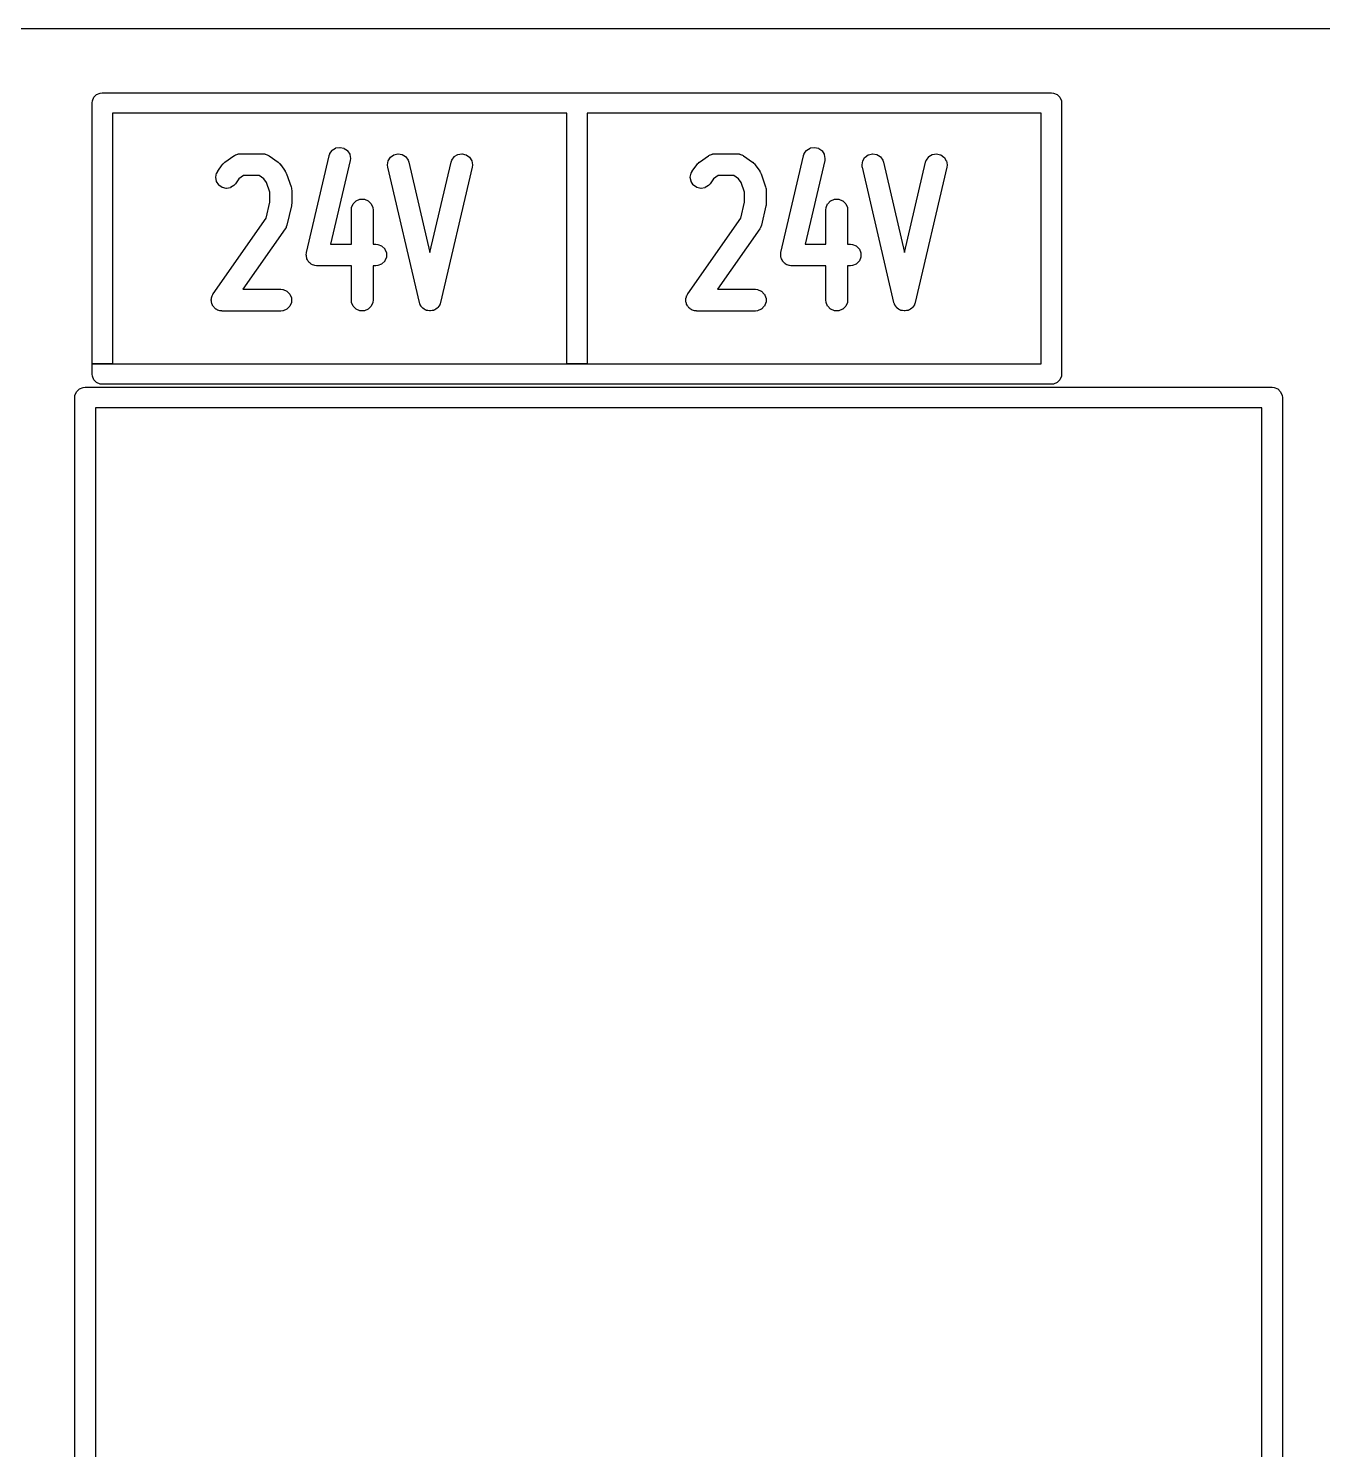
# Model space of a CAD drawing. Header units: millimetres. Extents: x 0 to 98, y 0 to 67.8.
# Drawn here: x 70.96 to 80.5, y 57.32 to 67.8 of the extents above; entities that cross this region are included whole.
import ezdxf

# ---------------------------------------------------------------- set-up
doc = ezdxf.new("R2010")
doc.units = ezdxf.units.MM
doc.layers.add('Edge.Cuts', color=254, linetype='CONTINUOUS', true_color=0xd0d2cd)

msp = doc.modelspace()

# ---------------------------------------------------------------- linework, layer by layer
at = {"layer": 'Edge.Cuts', "linetype": 'CONTINUOUS'}
for p, q in [((0, 67.8), (98, 67.8)), ((71.458332, 67.31236), (71.485368, 67.323559)), ((71.485368, 67.323559), (71.5, 67.325)), ((71.5, 67.325), (78.5, 67.325)), ((78.5, 67.325), (78.514632, 67.323559)), ((78.514632, 67.323559), (78.541668, 67.31236)), ((71.425, 67.25), (71.426441, 67.264632)), ((71.425, 65.325), (71.425, 67.25)), ((71.426441, 67.264632), (71.43764, 67.291668)), ((71.43764, 67.291668), (71.458332, 67.31236)), ((78.541668, 67.31236), (78.56236, 67.291668)), ((78.56236, 67.291668), (78.573559, 67.264632)), ((78.573559, 67.264632), (78.575, 67.25)), ((78.575, 67.25), (78.575, 65.25)), ((74.925, 67.175), (71.575, 67.175)), ((71.575, 67.175), (71.575, 65.325)), ((74.925, 65.325), (74.925, 67.175)), ((78.425, 67.175), (75.075, 67.175)), ((75.075, 67.175), (75.075, 65.325)), ((78.425, 65.325), (78.425, 67.175)), ((73.177626, 66.876677), (73.194676, 66.900461)), ((73.194676, 66.900461), (73.1961, 66.901794)), ((73.1961, 66.901794), (73.220952, 66.917243)), ((73.220952, 66.917243), (73.222778, 66.91793)), ((73.222778, 66.91793), (73.251652, 66.922693)), ((73.251652, 66.922693), (73.253602, 66.922629)), ((73.253602, 66.922629), (73.2821, 66.915979)), ((73.2821, 66.915979), (73.283877, 66.915174)), ((73.283877, 66.915174), (73.307661, 66.898125)), ((73.307661, 66.898125), (73.308994, 66.896701)), ((73.308994, 66.896701), (73.324443, 66.871848)), ((76.677626, 66.876677), (76.694676, 66.900461)), ((76.694676, 66.900461), (76.6961, 66.901794)), ((76.6961, 66.901794), (76.720952, 66.917243)), ((76.720952, 66.917243), (76.722778, 66.91793)), ((76.722778, 66.91793), (76.751652, 66.922693)), ((76.751652, 66.922693), (76.753602, 66.922629)), ((76.753602, 66.922629), (76.7821, 66.915979)), ((76.7821, 66.915979), (76.783877, 66.915174)), ((76.783877, 66.915174), (76.807661, 66.898125)), ((76.807661, 66.898125), (76.808994, 66.896701)), ((76.808994, 66.896701), (76.824443, 66.871848)), ((72.351127, 66.745819), (72.38446, 66.793438)), ((72.38446, 66.793438), (72.38476, 66.793826)), ((72.38476, 66.793826), (72.390296, 66.800282)), ((72.390296, 66.800282), (72.391096, 66.801563)), ((72.391096, 66.801563), (72.392044, 66.802678)), ((72.392044, 66.802678), (72.393274, 66.803755)), ((72.393274, 66.803755), (72.394334, 66.804989)), ((72.394334, 66.804989), (72.39544, 66.805948)), ((72.39544, 66.805948), (72.396708, 66.806757)), ((72.396708, 66.806757), (72.403115, 66.812357)), ((72.403115, 66.812357), (72.4035, 66.812661)), ((72.4035, 66.812661), (72.470167, 66.86028)), ((72.470167, 66.86028), (72.470577, 66.860544)), ((72.470577, 66.860544), (72.471409, 66.861024)), ((72.471409, 66.861024), (72.471466, 66.86108)), ((72.471466, 66.86108), (72.473082, 66.862159)), ((72.473082, 66.862159), (72.474164, 66.862609)), ((72.474164, 66.862609), (72.483324, 66.867877)), ((72.483324, 66.867877), (72.484689, 66.868414)), ((72.484689, 66.868414), (72.49261, 66.870249)), ((72.49261, 66.870249), (72.500121, 66.873359)), ((72.500121, 66.873359), (72.501544, 66.873716)), ((72.501544, 66.873716), (72.512058, 66.874753)), ((72.512058, 66.874753), (72.513201, 66.875016)), ((72.513201, 66.875016), (72.515146, 66.875077)), ((72.515146, 66.875077), (72.515226, 66.875064)), ((72.515226, 66.875064), (72.516178, 66.875157)), ((72.516178, 66.875157), (72.516666, 66.875181)), ((72.516666, 66.875181), (72.683333, 66.875181)), ((72.683333, 66.875181), (72.683821, 66.875157)), ((72.683821, 66.875157), (72.684773, 66.875064)), ((72.684773, 66.875064), (72.684855, 66.875077)), ((72.684855, 66.875077), (72.6868, 66.875015)), ((72.6868, 66.875015), (72.687934, 66.874753)), ((72.687934, 66.874753), (72.698455, 66.873716)), ((72.698455, 66.873716), (72.699878, 66.873359)), ((72.699878, 66.873359), (72.707386, 66.87025)), ((72.707386, 66.87025), (72.71531, 66.868414)), ((72.71531, 66.868414), (72.716675, 66.867877)), ((72.716675, 66.867877), (72.725829, 66.862611)), ((72.725829, 66.862611), (72.726916, 66.86216)), ((72.726916, 66.86216), (72.728537, 66.861077)), ((72.728537, 66.861077), (72.728595, 66.861019)), ((72.728595, 66.861019), (72.72942, 66.860544)), ((72.72942, 66.860544), (72.729832, 66.86028)), ((72.729832, 66.86028), (72.796498, 66.812661)), ((72.796498, 66.812661), (72.796883, 66.812356)), ((72.796883, 66.812356), (72.803282, 66.806762)), ((72.803282, 66.806762), (72.804557, 66.805949)), ((72.804557, 66.805949), (72.805665, 66.804987)), ((72.805665, 66.804987), (72.806721, 66.803755)), ((72.806721, 66.803755), (72.807951, 66.80268)), ((72.807951, 66.80268), (72.808904, 66.801561)), ((72.808904, 66.801561), (72.809706, 66.800274)), ((72.809706, 66.800274), (72.815236, 66.793827)), ((72.815236, 66.793827), (72.815537, 66.793439)), ((72.815537, 66.793439), (72.848871, 66.74582)), ((73.005426, 66.146693), (73.172093, 66.860978)), ((73.172093, 66.860978), (73.172228, 66.86145)), ((73.172228, 66.86145), (73.176956, 66.875372)), ((73.176956, 66.875372), (73.177626, 66.876677)), ((73.327907, 66.824622), (73.184149, 66.208515)), ((73.324443, 66.871848), (73.32513, 66.870022)), ((73.32513, 66.870022), (73.329893, 66.841149)), ((73.327995, 66.825104), (73.327907, 66.824622)), ((73.329917, 66.839681), (73.327995, 66.825104)), ((73.329893, 66.841149), (73.329917, 66.839681)), ((73.603416, 66.792061), (73.60344, 66.793529)), ((73.605338, 66.777485), (73.603416, 66.792061)), ((73.60344, 66.793529), (73.608203, 66.822403)), ((73.608203, 66.822403), (73.60889, 66.824229)), ((73.60889, 66.824229), (73.624339, 66.849081)), ((73.624339, 66.849081), (73.625672, 66.850505)), ((73.625672, 66.850505), (73.649456, 66.867555)), ((73.649456, 66.867555), (73.651233, 66.86836)), ((73.651233, 66.86836), (73.679731, 66.87501)), ((73.679731, 66.87501), (73.681681, 66.875074)), ((73.681681, 66.875074), (73.710555, 66.870311)), ((73.710555, 66.870311), (73.712381, 66.869624)), ((73.712381, 66.869624), (73.737233, 66.854175)), ((73.737233, 66.854175), (73.738657, 66.852842)), ((73.738657, 66.852842), (73.755707, 66.829058)), ((73.755707, 66.829058), (73.756377, 66.827753)), ((73.756377, 66.827753), (73.761105, 66.813831)), ((73.761105, 66.813831), (73.76124, 66.813359)), ((73.76124, 66.813359), (73.916666, 66.147247)), ((73.916666, 66.147247), (74.072093, 66.813359)), ((74.072093, 66.813359), (74.072228, 66.813831)), ((74.072228, 66.813831), (74.076956, 66.827753)), ((74.076956, 66.827753), (74.077626, 66.829058)), ((74.077626, 66.829058), (74.094675, 66.852842)), ((74.094675, 66.852842), (74.096099, 66.854175)), ((74.096099, 66.854175), (74.120952, 66.869624)), ((74.120952, 66.869624), (74.122778, 66.870311)), ((74.122778, 66.870311), (74.151651, 66.875073)), ((74.151651, 66.875073), (74.153601, 66.875009)), ((74.153601, 66.875009), (74.1821, 66.86836)), ((74.1821, 66.86836), (74.183877, 66.867555)), ((74.183877, 66.867555), (74.207661, 66.850505)), ((74.207661, 66.850505), (74.208994, 66.849081)), ((74.208994, 66.849081), (74.224443, 66.824229)), ((74.224443, 66.824229), (74.22513, 66.822403)), ((74.22513, 66.822403), (74.229893, 66.793529)), ((74.229917, 66.792061), (74.227995, 66.777484)), ((74.229893, 66.793529), (74.229917, 66.792061)), ((75.851127, 66.745819), (75.88446, 66.793438)), ((75.88446, 66.793438), (75.88476, 66.793826)), ((75.88476, 66.793826), (75.890296, 66.800282)), ((75.890296, 66.800282), (75.891096, 66.801563)), ((75.891096, 66.801563), (75.892044, 66.802678)), ((75.892044, 66.802678), (75.893274, 66.803755)), ((75.893274, 66.803755), (75.894334, 66.804989)), ((75.894334, 66.804989), (75.89544, 66.805948)), ((75.89544, 66.805948), (75.896708, 66.806757)), ((75.896708, 66.806757), (75.903115, 66.812357)), ((75.903115, 66.812357), (75.9035, 66.812661)), ((75.9035, 66.812661), (75.970167, 66.86028)), ((75.970167, 66.86028), (75.970577, 66.860544)), ((75.970577, 66.860544), (75.971409, 66.861024)), ((75.971409, 66.861024), (75.971466, 66.86108)), ((75.971466, 66.86108), (75.973082, 66.862159)), ((75.973082, 66.862159), (75.974164, 66.862609)), ((75.974164, 66.862609), (75.983324, 66.867877)), ((75.983324, 66.867877), (75.984689, 66.868414)), ((75.984689, 66.868414), (75.99261, 66.870249)), ((75.99261, 66.870249), (76.000121, 66.873359)), ((76.000121, 66.873359), (76.001544, 66.873716)), ((76.001544, 66.873716), (76.012058, 66.874753)), ((76.012058, 66.874753), (76.013201, 66.875016)), ((76.013201, 66.875016), (76.015146, 66.875077)), ((76.015146, 66.875077), (76.015226, 66.875064)), ((76.015226, 66.875064), (76.016178, 66.875157)), ((76.016178, 66.875157), (76.016666, 66.875181)), ((76.016666, 66.875181), (76.183333, 66.875181)), ((76.183333, 66.875181), (76.183821, 66.875157)), ((76.183821, 66.875157), (76.184773, 66.875064)), ((76.184773, 66.875064), (76.184855, 66.875077)), ((76.184855, 66.875077), (76.1868, 66.875015)), ((76.1868, 66.875015), (76.187934, 66.874753)), ((76.187934, 66.874753), (76.198455, 66.873716)), ((76.198455, 66.873716), (76.199878, 66.873359)), ((76.199878, 66.873359), (76.207386, 66.87025)), ((76.207386, 66.87025), (76.21531, 66.868414)), ((76.21531, 66.868414), (76.216675, 66.867877)), ((76.216675, 66.867877), (76.225829, 66.862611)), ((76.225829, 66.862611), (76.226916, 66.86216)), ((76.226916, 66.86216), (76.228537, 66.861077)), ((76.228537, 66.861077), (76.228595, 66.861019)), ((76.228595, 66.861019), (76.22942, 66.860544)), ((76.22942, 66.860544), (76.229832, 66.86028)), ((76.229832, 66.86028), (76.296498, 66.812661)), ((76.296498, 66.812661), (76.296883, 66.812356)), ((76.296883, 66.812356), (76.303282, 66.806762)), ((76.303282, 66.806762), (76.304557, 66.805949)), ((76.304557, 66.805949), (76.305665, 66.804987)), ((76.305665, 66.804987), (76.306721, 66.803755)), ((76.306721, 66.803755), (76.307951, 66.80268)), ((76.307951, 66.80268), (76.308904, 66.801561)), ((76.308904, 66.801561), (76.309706, 66.800274)), ((76.309706, 66.800274), (76.315236, 66.793827)), ((76.315236, 66.793827), (76.315537, 66.793439)), ((76.315537, 66.793439), (76.348871, 66.74582)), ((76.505426, 66.146693), (76.672093, 66.860978)), ((76.672093, 66.860978), (76.672228, 66.86145)), ((76.672228, 66.86145), (76.676956, 66.875372)), ((76.676956, 66.875372), (76.677626, 66.876677)), ((76.827907, 66.824622), (76.684149, 66.208515)), ((76.824443, 66.871848), (76.82513, 66.870022)), ((76.82513, 66.870022), (76.829893, 66.841149)), ((76.827995, 66.825104), (76.827907, 66.824622)), ((76.829917, 66.839681), (76.827995, 66.825104)), ((76.829893, 66.841149), (76.829917, 66.839681)), ((77.103416, 66.792061), (77.10344, 66.793529)), ((77.105338, 66.777485), (77.103416, 66.792061)), ((77.10344, 66.793529), (77.108203, 66.822403)), ((77.108203, 66.822403), (77.10889, 66.824229)), ((77.10889, 66.824229), (77.124339, 66.849081)), ((77.124339, 66.849081), (77.125672, 66.850505)), ((77.125672, 66.850505), (77.149456, 66.867555)), ((77.149456, 66.867555), (77.151233, 66.86836)), ((77.151233, 66.86836), (77.179731, 66.87501)), ((77.179731, 66.87501), (77.181681, 66.875074)), ((77.181681, 66.875074), (77.210555, 66.870311)), ((77.210555, 66.870311), (77.212381, 66.869624)), ((77.212381, 66.869624), (77.237233, 66.854175)), ((77.237233, 66.854175), (77.238657, 66.852842)), ((77.238657, 66.852842), (77.255707, 66.829058)), ((77.255707, 66.829058), (77.256377, 66.827753)), ((77.256377, 66.827753), (77.261105, 66.813831)), ((77.261105, 66.813831), (77.26124, 66.813359)), ((77.26124, 66.813359), (77.416666, 66.147247)), ((77.416666, 66.147247), (77.572093, 66.813359)), ((77.572093, 66.813359), (77.572228, 66.813831)), ((77.572228, 66.813831), (77.576956, 66.827753)), ((77.576956, 66.827753), (77.577626, 66.829058)), ((77.577626, 66.829058), (77.594675, 66.852842)), ((77.594675, 66.852842), (77.596099, 66.854175)), ((77.596099, 66.854175), (77.620952, 66.869624)), ((77.620952, 66.869624), (77.622778, 66.870311)), ((77.622778, 66.870311), (77.651651, 66.875073)), ((77.651651, 66.875073), (77.653601, 66.875009)), ((77.653601, 66.875009), (77.6821, 66.86836)), ((77.6821, 66.86836), (77.683877, 66.867555)), ((77.683877, 66.867555), (77.707661, 66.850505)), ((77.707661, 66.850505), (77.708994, 66.849081)), ((77.708994, 66.849081), (77.724443, 66.824229)), ((77.724443, 66.824229), (77.72513, 66.822403)), ((77.72513, 66.822403), (77.729893, 66.793529)), ((77.729917, 66.792061), (77.727995, 66.777484)), ((77.729893, 66.793529), (77.729917, 66.792061)), ((72.33676, 66.700699), (72.336802, 66.702649)), ((72.341845, 66.671881), (72.33676, 66.700699)), ((72.336802, 66.702649), (72.343131, 66.73122)), ((72.343131, 66.73122), (72.343656, 66.732591)), ((72.343656, 66.732591), (72.350866, 66.745404)), ((72.350866, 66.745404), (72.351127, 66.745819)), ((72.507665, 66.69044), (72.482205, 66.654067)), ((72.542304, 66.715181), (72.507665, 66.69044)), ((72.657695, 66.715181), (72.542304, 66.715181)), ((72.692332, 66.690441), (72.657695, 66.715181)), ((72.711468, 66.663103), (72.692332, 66.690441)), ((72.848871, 66.74582), (72.849133, 66.745405)), ((72.849133, 66.745405), (72.850948, 66.742178)), ((72.850948, 66.742178), (72.851656, 66.741387)), ((72.851656, 66.741387), (72.852464, 66.74016)), ((72.852464, 66.74016), (72.854255, 66.736302)), ((72.854255, 66.736302), (72.856343, 66.732593)), ((72.856343, 66.732593), (72.856868, 66.731221)), ((72.856868, 66.731221), (72.857098, 66.730182)), ((72.857098, 66.730182), (72.858657, 66.726825)), ((72.858657, 66.726825), (72.858841, 66.726371)), ((72.858841, 66.726371), (72.892175, 66.631133)), ((73.605426, 66.777003), (73.605338, 66.777485)), ((73.83876, 65.777002), (73.605426, 66.777003)), ((74.227907, 66.777002), (73.994574, 65.777003)), ((74.227995, 66.777484), (74.227907, 66.777002)), ((75.83676, 66.700699), (75.836802, 66.702649)), ((75.841845, 66.671881), (75.83676, 66.700699)), ((75.836802, 66.702649), (75.843131, 66.73122)), ((75.843131, 66.73122), (75.843656, 66.732591)), ((75.843656, 66.732591), (75.850866, 66.745404)), ((75.850866, 66.745404), (75.851127, 66.745819)), ((76.007665, 66.69044), (75.982205, 66.654067)), ((76.042304, 66.715181), (76.007665, 66.69044)), ((76.157695, 66.715181), (76.042304, 66.715181)), ((76.192332, 66.690441), (76.157695, 66.715181)), ((76.211468, 66.663103), (76.192332, 66.690441)), ((76.348871, 66.74582), (76.349133, 66.745405)), ((76.349133, 66.745405), (76.350948, 66.742178)), ((76.350948, 66.742178), (76.351656, 66.741387)), ((76.351656, 66.741387), (76.352464, 66.74016)), ((76.352464, 66.74016), (76.354255, 66.736302)), ((76.354255, 66.736302), (76.356343, 66.732593)), ((76.356343, 66.732593), (76.356868, 66.731221)), ((76.356868, 66.731221), (76.357098, 66.730182)), ((76.357098, 66.730182), (76.358657, 66.726825)), ((76.358657, 66.726825), (76.358841, 66.726371)), ((76.358841, 66.726371), (76.392175, 66.631133)), ((77.105426, 66.777003), (77.105338, 66.777485)), ((77.33876, 65.777002), (77.105426, 66.777003)), ((77.727907, 66.777002), (77.494574, 65.777003)), ((77.727995, 66.777484), (77.727907, 66.777002)), ((72.342552, 66.670063), (72.341845, 66.671881)), ((72.358279, 66.645385), (72.342552, 66.670063)), ((72.359629, 66.643976), (72.358279, 66.645385)), ((72.383603, 66.627194), (72.359629, 66.643976)), ((72.385389, 66.626408), (72.383603, 66.627194)), ((72.41396, 66.620079), (72.385389, 66.626408)), ((72.41591, 66.620037), (72.41396, 66.620079)), ((72.444728, 66.625122), (72.41591, 66.620037)), ((72.446546, 66.625829), (72.444728, 66.625122)), ((72.471224, 66.641556), (72.446546, 66.625829)), ((72.472332, 66.642518), (72.471224, 66.641556)), ((72.481904, 66.653679), (72.472332, 66.642518)), ((72.482205, 66.654067), (72.481904, 66.653679)), ((72.736666, 66.591112), (72.711468, 66.663103)), ((72.736666, 66.518676), (72.736666, 66.591112)), ((72.892175, 66.631133), (72.892315, 66.630662)), ((72.892315, 66.630662), (72.89426, 66.62266)), ((72.89426, 66.62266), (72.894844, 66.62125)), ((72.894844, 66.62125), (72.895201, 66.619826)), ((72.895201, 66.619826), (72.895372, 66.618079)), ((72.895372, 66.618079), (72.895787, 66.616376)), ((72.895787, 66.616376), (72.895921, 66.614912)), ((72.895921, 66.614912), (72.895834, 66.613386)), ((72.895834, 66.613386), (72.896642, 66.605195)), ((72.896642, 66.605195), (72.896666, 66.604705)), ((72.896666, 66.604705), (72.896666, 66.509467)), ((75.842552, 66.670063), (75.841845, 66.671881)), ((75.858279, 66.645385), (75.842552, 66.670063)), ((75.859629, 66.643976), (75.858279, 66.645385)), ((75.883603, 66.627194), (75.859629, 66.643976)), ((75.885389, 66.626408), (75.883603, 66.627194)), ((75.91396, 66.620079), (75.885389, 66.626408)), ((75.91591, 66.620037), (75.91396, 66.620079)), ((75.944728, 66.625122), (75.91591, 66.620037)), ((75.946546, 66.625829), (75.944728, 66.625122)), ((75.971224, 66.641556), (75.946546, 66.625829)), ((75.972332, 66.642518), (75.971224, 66.641556)), ((75.981904, 66.653679), (75.972332, 66.642518)), ((75.982205, 66.654067), (75.981904, 66.653679)), ((76.236666, 66.591112), (76.211468, 66.663103)), ((76.236666, 66.518676), (76.236666, 66.591112)), ((76.392175, 66.631133), (76.392315, 66.630662)), ((76.392315, 66.630662), (76.39426, 66.62266)), ((76.39426, 66.62266), (76.394844, 66.62125)), ((76.394844, 66.62125), (76.395201, 66.619826)), ((76.395201, 66.619826), (76.395372, 66.618079)), ((76.395372, 66.618079), (76.395787, 66.616376)), ((76.395787, 66.616376), (76.395921, 66.614912)), ((76.395921, 66.614912), (76.395834, 66.613386)), ((76.395834, 66.613386), (76.396642, 66.605195)), ((76.396642, 66.605195), (76.396666, 66.604705)), ((76.396666, 66.604705), (76.396666, 66.509467)), ((72.708935, 66.399833), (72.736666, 66.518676)), ((72.894573, 66.491289), (72.86124, 66.348432)), ((72.894661, 66.491774), (72.894573, 66.491289)), ((72.894796, 66.492806), (72.894661, 66.491774)), ((72.894842, 66.492915), (72.894796, 66.492806)), ((72.895201, 66.494345), (72.894842, 66.492915)), ((72.895792, 66.500356), (72.895201, 66.494345)), ((72.896583, 66.506347), (72.895792, 66.500356)), ((72.896642, 66.508974), (72.896538, 66.507935)), ((72.896538, 66.507935), (72.896558, 66.50782)), ((72.896558, 66.50782), (72.896583, 66.506347)), ((72.896666, 66.509467), (72.896642, 66.508974)), ((73.33669, 66.462338), (73.338131, 66.47697)), ((73.338131, 66.47697), (73.338488, 66.478393)), ((73.338488, 66.478393), (73.349687, 66.505429)), ((73.349687, 66.505429), (73.35077, 66.507052)), ((73.35077, 66.507052), (73.371462, 66.527744)), ((73.371462, 66.527744), (73.373085, 66.528827)), ((73.373085, 66.528827), (73.400121, 66.540026)), ((73.400121, 66.540026), (73.402034, 66.540407)), ((73.402034, 66.540407), (73.431298, 66.540407)), ((73.431298, 66.540407), (73.433211, 66.540026)), ((73.433211, 66.540026), (73.460247, 66.528827)), ((73.460247, 66.528827), (73.46187, 66.527744)), ((73.46187, 66.527744), (73.482562, 66.507052)), ((73.482562, 66.507052), (73.483645, 66.505429)), ((73.483645, 66.505429), (73.494844, 66.478393)), ((73.494844, 66.478393), (73.495201, 66.47697)), ((73.495201, 66.47697), (73.496642, 66.462338)), ((76.208935, 66.399833), (76.236666, 66.518676)), ((76.394573, 66.491289), (76.36124, 66.348432)), ((76.394661, 66.491774), (76.394573, 66.491289)), ((76.394796, 66.492806), (76.394661, 66.491774)), ((76.394842, 66.492915), (76.394796, 66.492806)), ((76.395201, 66.494345), (76.394842, 66.492915)), ((76.395792, 66.500356), (76.395201, 66.494345)), ((76.396583, 66.506347), (76.395792, 66.500356)), ((76.396642, 66.508974), (76.396538, 66.507935)), ((76.396538, 66.507935), (76.396558, 66.50782)), ((76.396558, 66.50782), (76.396583, 66.506347)), ((76.396666, 66.509467), (76.396642, 66.508974)), ((76.83669, 66.462338), (76.838131, 66.47697)), ((76.838131, 66.47697), (76.838488, 66.478393)), ((76.838488, 66.478393), (76.849687, 66.505429)), ((76.849687, 66.505429), (76.85077, 66.507052)), ((76.85077, 66.507052), (76.871462, 66.527744)), ((76.871462, 66.527744), (76.873085, 66.528827)), ((76.873085, 66.528827), (76.900121, 66.540026)), ((76.900121, 66.540026), (76.902034, 66.540407)), ((76.902034, 66.540407), (76.931298, 66.540407)), ((76.931298, 66.540407), (76.933211, 66.540026)), ((76.933211, 66.540026), (76.960247, 66.528827)), ((76.960247, 66.528827), (76.96187, 66.527744)), ((76.96187, 66.527744), (76.982562, 66.507052)), ((76.982562, 66.507052), (76.983645, 66.505429)), ((76.983645, 66.505429), (76.994844, 66.478393)), ((76.994844, 66.478393), (76.995201, 66.47697)), ((76.995201, 66.47697), (76.996642, 66.462338)), ((72.317795, 65.841058), (72.708935, 66.399833)), ((73.336666, 66.461848), (73.33669, 66.462338)), ((73.336666, 66.208515), (73.336666, 66.461848)), ((73.496642, 66.462338), (73.496666, 66.461848)), ((73.496666, 66.461848), (73.496666, 66.208515)), ((75.817795, 65.841058), (76.208935, 66.399833)), ((76.836666, 66.461848), (76.83669, 66.462338)), ((76.836666, 66.208515), (76.836666, 66.461848)), ((76.996642, 66.462338), (76.996666, 66.461848)), ((76.996666, 66.461848), (76.996666, 66.208515)), ((72.848872, 66.320733), (72.536985, 65.875181)), ((72.849134, 66.321148), (72.848872, 66.320733)), ((72.855451, 66.332377), (72.849134, 66.321148)), ((72.855705, 66.33273), (72.855451, 66.332377)), ((72.856267, 66.333828), (72.855705, 66.33273)), ((72.856339, 66.333954), (72.856267, 66.333828)), ((72.856358, 66.334006), (72.856339, 66.333954)), ((72.85638, 66.334047), (72.856358, 66.334006)), ((72.856419, 66.334164), (72.85638, 66.334047)), ((72.856868, 66.335334), (72.856419, 66.334164)), ((72.856963, 66.335766), (72.856868, 66.335334)), ((72.861105, 66.34796), (72.856963, 66.335766)), ((72.86124, 66.348432), (72.861105, 66.34796)), ((76.348872, 66.320733), (76.036985, 65.875181)), ((76.349134, 66.321148), (76.348872, 66.320733)), ((76.355451, 66.332377), (76.349134, 66.321148)), ((76.355705, 66.33273), (76.355451, 66.332377)), ((76.356267, 66.333828), (76.355705, 66.33273)), ((76.356339, 66.333954), (76.356267, 66.333828)), ((76.356358, 66.334006), (76.356339, 66.333954)), ((76.35638, 66.334047), (76.356358, 66.334006)), ((76.356419, 66.334164), (76.35638, 66.334047)), ((76.356868, 66.335334), (76.356419, 66.334164)), ((76.356963, 66.335766), (76.356868, 66.335334)), ((76.361105, 66.34796), (76.356963, 66.335766)), ((76.36124, 66.348432), (76.361105, 66.34796)), ((73.184149, 66.208515), (73.336666, 66.208515)), ((73.496666, 66.208515), (73.516666, 66.208515)), ((73.516666, 66.208515), (73.517156, 66.208491)), ((73.517156, 66.208491), (73.531788, 66.20705)), ((73.531788, 66.20705), (73.533211, 66.206693)), ((73.533211, 66.206693), (73.560247, 66.195494)), ((73.560247, 66.195494), (73.56187, 66.194411)), ((73.56187, 66.194411), (73.582562, 66.173719)), ((73.582562, 66.173719), (73.583645, 66.172096)), ((73.583645, 66.172096), (73.594844, 66.14506)), ((76.684149, 66.208515), (76.836666, 66.208515)), ((76.996666, 66.208515), (77.016666, 66.208515)), ((77.016666, 66.208515), (77.017156, 66.208491)), ((77.017156, 66.208491), (77.031788, 66.20705)), ((77.031788, 66.20705), (77.033211, 66.206693)), ((77.033211, 66.206693), (77.060247, 66.195494)), ((77.060247, 66.195494), (77.06187, 66.194411)), ((77.06187, 66.194411), (77.082562, 66.173719)), ((77.082562, 66.173719), (77.083645, 66.172096)), ((77.083645, 66.172096), (77.094844, 66.14506)), ((73.003416, 66.131635), (73.004774, 66.141934)), ((73.00344, 66.130167), (73.003416, 66.131635)), ((73.004774, 66.122081), (73.00344, 66.130167)), ((73.004774, 66.143147), (73.005154, 66.145059)), ((73.004774, 66.141934), (73.004774, 66.143147)), ((73.004774, 66.113883), (73.004774, 66.122081)), ((73.005154, 66.11197), (73.004774, 66.113883)), ((73.005154, 66.145059), (73.0052, 66.145173)), ((73.007293, 66.106805), (73.005154, 66.11197)), ((73.0052, 66.145173), (73.005338, 66.146211)), ((73.005338, 66.146211), (73.005426, 66.146693)), ((73.008203, 66.101293), (73.007293, 66.106805)), ((73.00889, 66.099467), (73.008203, 66.101293)), ((73.013216, 66.092508), (73.00889, 66.099467)), ((73.016354, 66.084933), (73.013216, 66.092508)), ((73.017437, 66.083311), (73.016354, 66.084933)), ((73.02139, 66.079358), (73.017437, 66.083311)), ((73.024339, 66.074615), (73.02139, 66.079358)), ((73.025672, 66.073191), (73.024339, 66.074615)), ((73.032329, 66.068419), (73.025672, 66.073191)), ((73.038129, 66.062619), (73.032329, 66.068419)), ((73.039752, 66.061535), (73.038129, 66.062619)), ((73.044914, 66.059398), (73.039752, 66.061535)), ((73.049456, 66.056141), (73.044914, 66.059398)), ((73.051233, 66.055336), (73.049456, 66.056141)), ((73.059215, 66.053475), (73.051233, 66.055336)), ((73.560247, 66.061536), (73.533211, 66.050337)), ((73.56187, 66.062619), (73.560247, 66.061536)), ((73.582562, 66.083311), (73.56187, 66.062619)), ((73.583645, 66.084934), (73.582562, 66.083311)), ((73.594844, 66.11197), (73.583645, 66.084934)), ((73.594844, 66.14506), (73.595225, 66.143147)), ((73.595225, 66.113883), (73.594844, 66.11197)), ((73.595225, 66.143147), (73.595225, 66.113883)), ((76.503416, 66.131635), (76.504774, 66.141934)), ((76.50344, 66.130167), (76.503416, 66.131635)), ((76.504774, 66.122081), (76.50344, 66.130167)), ((76.504774, 66.143147), (76.505154, 66.145059)), ((76.504774, 66.141934), (76.504774, 66.143147)), ((76.504774, 66.113883), (76.504774, 66.122081)), ((76.505154, 66.11197), (76.504774, 66.113883)), ((76.505154, 66.145059), (76.5052, 66.145173)), ((76.507293, 66.106805), (76.505154, 66.11197)), ((76.5052, 66.145173), (76.505338, 66.146211)), ((76.505338, 66.146211), (76.505426, 66.146693)), ((76.508203, 66.101293), (76.507293, 66.106805)), ((76.50889, 66.099467), (76.508203, 66.101293)), ((76.513216, 66.092508), (76.50889, 66.099467)), ((76.516354, 66.084933), (76.513216, 66.092508)), ((76.517437, 66.083311), (76.516354, 66.084933)), ((76.52139, 66.079358), (76.517437, 66.083311)), ((76.524339, 66.074615), (76.52139, 66.079358)), ((76.525672, 66.073191), (76.524339, 66.074615)), ((76.532329, 66.068419), (76.525672, 66.073191)), ((76.538129, 66.062619), (76.532329, 66.068419)), ((76.539752, 66.061535), (76.538129, 66.062619)), ((76.544914, 66.059398), (76.539752, 66.061535)), ((76.549456, 66.056141), (76.544914, 66.059398)), ((76.551233, 66.055336), (76.549456, 66.056141)), ((76.559215, 66.053475), (76.551233, 66.055336)), ((77.060247, 66.061536), (77.033211, 66.050337)), ((77.06187, 66.062619), (77.060247, 66.061536)), ((77.082562, 66.083311), (77.06187, 66.062619)), ((77.083645, 66.084934), (77.082562, 66.083311)), ((77.094844, 66.11197), (77.083645, 66.084934)), ((77.094844, 66.14506), (77.095225, 66.143147)), ((77.095225, 66.113883), (77.094844, 66.11197)), ((77.095225, 66.143147), (77.095225, 66.113883)), ((73.066787, 66.050337), (73.059215, 66.053475)), ((73.068211, 66.04998), (73.066787, 66.050337)), ((73.078547, 66.048962), (73.068211, 66.04998)), ((73.079731, 66.048686), (73.078547, 66.048962)), ((73.081687, 66.048623), (73.079731, 66.048686)), ((73.0818, 66.048642), (73.081687, 66.048623)), ((73.08284, 66.048539), (73.0818, 66.048642)), ((73.083333, 66.048515), (73.08284, 66.048539)), ((73.336666, 66.048515), (73.083333, 66.048515)), ((73.336666, 65.795181), (73.336666, 66.048515)), ((73.516666, 66.048515), (73.496666, 66.048515)), ((73.496666, 66.048515), (73.496666, 65.795181)), ((73.517156, 66.048539), (73.516666, 66.048515)), ((73.531788, 66.04998), (73.517156, 66.048539)), ((73.533211, 66.050337), (73.531788, 66.04998)), ((76.566787, 66.050337), (76.559215, 66.053475)), ((76.568211, 66.04998), (76.566787, 66.050337)), ((76.578547, 66.048962), (76.568211, 66.04998)), ((76.579731, 66.048686), (76.578547, 66.048962)), ((76.581687, 66.048623), (76.579731, 66.048686)), ((76.5818, 66.048642), (76.581687, 66.048623)), ((76.58284, 66.048539), (76.5818, 66.048642)), ((76.583333, 66.048515), (76.58284, 66.048539)), ((76.836666, 66.048515), (76.583333, 66.048515)), ((76.836666, 65.795181), (76.836666, 66.048515)), ((77.016666, 66.048515), (76.996666, 66.048515)), ((76.996666, 66.048515), (76.996666, 65.795181)), ((77.017156, 66.048539), (77.016666, 66.048515)), ((77.031788, 66.04998), (77.017156, 66.048539)), ((77.033211, 66.050337), (77.031788, 66.04998)), ((72.536985, 65.875181), (72.816666, 65.875181)), ((72.816666, 65.875181), (72.817156, 65.875157)), ((72.817156, 65.875157), (72.831788, 65.873716)), ((72.831788, 65.873716), (72.833211, 65.873359)), ((72.833211, 65.873359), (72.860247, 65.86216)), ((72.860247, 65.86216), (72.86187, 65.861077)), ((72.86187, 65.861077), (72.882562, 65.840385)), ((76.036985, 65.875181), (76.316666, 65.875181)), ((76.316666, 65.875181), (76.317156, 65.875157)), ((76.317156, 65.875157), (76.331788, 65.873716)), ((76.331788, 65.873716), (76.333211, 65.873359)), ((76.333211, 65.873359), (76.360247, 65.86216)), ((76.360247, 65.86216), (76.36187, 65.861077)), ((76.36187, 65.861077), (76.382562, 65.840385)), ((72.303427, 65.795937), (72.303469, 65.797887)), ((72.304774, 65.788304), (72.303427, 65.795937)), ((72.303469, 65.797887), (72.304774, 65.803779)), ((72.304774, 65.809813), (72.305154, 65.811726)), ((72.304774, 65.803779), (72.304774, 65.809813)), ((72.304774, 65.780549), (72.304774, 65.788304)), ((72.305154, 65.778636), (72.304774, 65.780549)), ((72.305154, 65.811726), (72.30812, 65.81889)), ((72.307463, 65.77306), (72.305154, 65.778636)), ((72.308512, 65.76712), (72.307463, 65.77306)), ((72.30812, 65.81889), (72.309798, 65.826459)), ((72.30922, 65.765302), (72.308512, 65.76712)), ((72.313386, 65.758765), (72.30922, 65.765302)), ((72.309798, 65.826459), (72.310322, 65.827829)), ((72.310322, 65.827829), (72.316015, 65.837949)), ((72.316354, 65.7516), (72.313386, 65.758765)), ((72.316015, 65.837949), (72.316355, 65.838766)), ((72.317437, 65.749977), (72.316354, 65.7516)), ((72.316355, 65.838766), (72.317126, 65.839922)), ((72.317126, 65.839922), (72.317535, 65.840646)), ((72.321704, 65.74571), (72.317437, 65.749977)), ((72.317535, 65.840646), (72.317795, 65.841058)), ((72.324946, 65.740623), (72.321704, 65.74571)), ((72.326296, 65.739214), (72.324946, 65.740623)), ((72.882562, 65.749977), (72.86187, 65.729285)), ((72.882562, 65.840385), (72.883645, 65.838762)), ((72.883645, 65.7516), (72.882562, 65.749977)), ((72.883645, 65.838762), (72.894844, 65.811726)), ((72.894844, 65.778636), (72.883645, 65.7516)), ((72.894844, 65.811726), (72.895225, 65.809813)), ((72.895225, 65.780549), (72.894844, 65.778636)), ((72.895225, 65.809813), (72.895225, 65.780549)), ((73.33669, 65.794691), (73.336666, 65.795181)), ((73.338131, 65.780059), (73.33669, 65.794691)), ((73.338488, 65.778636), (73.338131, 65.780059)), ((73.349687, 65.7516), (73.338488, 65.778636)), ((73.35077, 65.749977), (73.349687, 65.7516)), ((73.371462, 65.729285), (73.35077, 65.749977)), ((73.482562, 65.749977), (73.46187, 65.729285)), ((73.483645, 65.7516), (73.482562, 65.749977)), ((73.494844, 65.778636), (73.483645, 65.7516)), ((73.495201, 65.780059), (73.494844, 65.778636)), ((73.496642, 65.794691), (73.495201, 65.780059)), ((73.496666, 65.795181), (73.496642, 65.794691)), ((73.838895, 65.77653), (73.83876, 65.777002)), ((73.841282, 65.7695), (73.838895, 65.77653)), ((73.841537, 65.767959), (73.841282, 65.7695)), ((73.842223, 65.766134), (73.841537, 65.767959)), ((73.842668, 65.765417), (73.842223, 65.766134)), ((73.843623, 65.762608), (73.842668, 65.765417)), ((73.844293, 65.761304), (73.843623, 65.762608)), ((73.851312, 65.751513), (73.844293, 65.761304)), ((73.857673, 65.74128), (73.851312, 65.751513)), ((73.859005, 65.739857), (73.857673, 65.74128)), ((73.975662, 65.741281), (73.974326, 65.739855)), ((73.98202, 65.751512), (73.975662, 65.741281)), ((73.989041, 65.761304), (73.98202, 65.751512)), ((73.989712, 65.76261), (73.989041, 65.761304)), ((73.990664, 65.765417), (73.989712, 65.76261)), ((73.99111, 65.766132), (73.990664, 65.765417)), ((73.991798, 65.767962), (73.99111, 65.766132)), ((73.992051, 65.769505), (73.991798, 65.767962)), ((73.994439, 65.776531), (73.992051, 65.769505)), ((73.994574, 65.777003), (73.994439, 65.776531)), ((75.803427, 65.795937), (75.803469, 65.797887)), ((75.804774, 65.788304), (75.803427, 65.795937)), ((75.803469, 65.797887), (75.804774, 65.803779)), ((75.804774, 65.809813), (75.805154, 65.811726)), ((75.804774, 65.803779), (75.804774, 65.809813)), ((75.804774, 65.780549), (75.804774, 65.788304)), ((75.805154, 65.778636), (75.804774, 65.780549)), ((75.805154, 65.811726), (75.80812, 65.81889)), ((75.807463, 65.77306), (75.805154, 65.778636)), ((75.808512, 65.76712), (75.807463, 65.77306)), ((75.80812, 65.81889), (75.809798, 65.826459)), ((75.80922, 65.765302), (75.808512, 65.76712)), ((75.813386, 65.758765), (75.80922, 65.765302)), ((75.809798, 65.826459), (75.810322, 65.827829)), ((75.810322, 65.827829), (75.816015, 65.837949)), ((75.816354, 65.7516), (75.813386, 65.758765)), ((75.816015, 65.837949), (75.816355, 65.838766)), ((75.817437, 65.749977), (75.816354, 65.7516)), ((75.816355, 65.838766), (75.817126, 65.839922)), ((75.817126, 65.839922), (75.817535, 65.840646)), ((75.821704, 65.74571), (75.817437, 65.749977)), ((75.817535, 65.840646), (75.817795, 65.841058)), ((75.824946, 65.740623), (75.821704, 65.74571)), ((75.826296, 65.739214), (75.824946, 65.740623)), ((76.382562, 65.749977), (76.36187, 65.729285)), ((76.382562, 65.840385), (76.383645, 65.838762)), ((76.383645, 65.7516), (76.382562, 65.749977)), ((76.383645, 65.838762), (76.394844, 65.811726)), ((76.394844, 65.778636), (76.383645, 65.7516)), ((76.394844, 65.811726), (76.395225, 65.809813)), ((76.395225, 65.780549), (76.394844, 65.778636)), ((76.395225, 65.809813), (76.395225, 65.780549)), ((76.83669, 65.794691), (76.836666, 65.795181)), ((76.838131, 65.780059), (76.83669, 65.794691)), ((76.838488, 65.778636), (76.838131, 65.780059)), ((76.849687, 65.7516), (76.838488, 65.778636)), ((76.85077, 65.749977), (76.849687, 65.7516)), ((76.871462, 65.729285), (76.85077, 65.749977)), ((76.982562, 65.749977), (76.96187, 65.729285)), ((76.983645, 65.7516), (76.982562, 65.749977)), ((76.994844, 65.778636), (76.983645, 65.7516)), ((76.995201, 65.780059), (76.994844, 65.778636)), ((76.996642, 65.794691), (76.995201, 65.780059)), ((76.996666, 65.795181), (76.996642, 65.794691)), ((77.338895, 65.77653), (77.33876, 65.777002)), ((77.341282, 65.7695), (77.338895, 65.77653)), ((77.341537, 65.767959), (77.341282, 65.7695)), ((77.342223, 65.766134), (77.341537, 65.767959)), ((77.342668, 65.765417), (77.342223, 65.766134)), ((77.343623, 65.762608), (77.342668, 65.765417)), ((77.344293, 65.761304), (77.343623, 65.762608)), ((77.351312, 65.751513), (77.344293, 65.761304)), ((77.357673, 65.74128), (77.351312, 65.751513)), ((77.359005, 65.739857), (77.357673, 65.74128)), ((77.475662, 65.741281), (77.474326, 65.739855)), ((77.48202, 65.751512), (77.475662, 65.741281)), ((77.489041, 65.761304), (77.48202, 65.751512)), ((77.489712, 65.76261), (77.489041, 65.761304)), ((77.490664, 65.765417), (77.489712, 65.76261)), ((77.49111, 65.766132), (77.490664, 65.765417)), ((77.491798, 65.767962), (77.49111, 65.766132)), ((77.492051, 65.769505), (77.491798, 65.767962)), ((77.494439, 65.776531), (77.492051, 65.769505)), ((77.494574, 65.777003), (77.494439, 65.776531)), ((72.332642, 65.734772), (72.326296, 65.739214)), ((72.338129, 65.729285), (72.332642, 65.734772)), ((72.339752, 65.728202), (72.338129, 65.729285)), ((72.345324, 65.725894), (72.339752, 65.728202)), ((72.35027, 65.722432), (72.345324, 65.725894)), ((72.352056, 65.721646), (72.35027, 65.722432)), ((72.359626, 65.71997), (72.352056, 65.721646)), ((72.366787, 65.717003), (72.359626, 65.71997)), ((72.368211, 65.716646), (72.366787, 65.717003)), ((72.37976, 65.715509), (72.368211, 65.716646)), ((72.380626, 65.715317), (72.37976, 65.715509)), ((72.38199, 65.71529), (72.380626, 65.715317)), ((72.382839, 65.715205), (72.38199, 65.71529)), ((72.383333, 65.715181), (72.382839, 65.715205)), ((72.816666, 65.715181), (72.383333, 65.715181)), ((72.817156, 65.715205), (72.816666, 65.715181)), ((72.831788, 65.716646), (72.817156, 65.715205)), ((72.833211, 65.717003), (72.831788, 65.716646)), ((72.860247, 65.728202), (72.833211, 65.717003)), ((72.86187, 65.729285), (72.860247, 65.728202)), ((73.373085, 65.728202), (73.371462, 65.729285)), ((73.400121, 65.717003), (73.373085, 65.728202)), ((73.402034, 65.716622), (73.400121, 65.717003)), ((73.431298, 65.716622), (73.402034, 65.716622)), ((73.433211, 65.717003), (73.431298, 65.716622)), ((73.460247, 65.728202), (73.433211, 65.717003)), ((73.46187, 65.729285), (73.460247, 65.728202)), ((73.860368, 65.73888), (73.859005, 65.739857)), ((73.861344, 65.737519), (73.860368, 65.73888)), ((73.862768, 65.736186), (73.861344, 65.737519)), ((73.872993, 65.729831), (73.862768, 65.736186)), ((73.88279, 65.722807), (73.872993, 65.729831)), ((73.884567, 65.722002), (73.88279, 65.722807)), ((73.886197, 65.721622), (73.884567, 65.722002)), ((73.887619, 65.720738), (73.886197, 65.721622)), ((73.889445, 65.720051), (73.887619, 65.720738)), ((73.901328, 65.718091), (73.889445, 65.720051)), ((73.913065, 65.715352), (73.901328, 65.718091)), ((73.915015, 65.715288), (73.913065, 65.715352)), ((73.916667, 65.715561), (73.915015, 65.715288)), ((73.918319, 65.715288), (73.916667, 65.715561)), ((73.920269, 65.715352), (73.918319, 65.715288)), ((73.932004, 65.718091), (73.920269, 65.715352)), ((73.943889, 65.720051), (73.932004, 65.718091)), ((73.945717, 65.720739), (73.943889, 65.720051)), ((73.947134, 65.721622), (73.945717, 65.720739)), ((73.948765, 65.722001), (73.947134, 65.721622)), ((73.950544, 65.722807), (73.948765, 65.722001)), ((73.960336, 65.729828), (73.950544, 65.722807)), ((73.970567, 65.736186), (73.960336, 65.729828)), ((73.971993, 65.737522), (73.970567, 65.736186)), ((73.972966, 65.738882), (73.971993, 65.737522)), ((73.974326, 65.739855), (73.972966, 65.738882)), ((75.832642, 65.734772), (75.826296, 65.739214)), ((75.838129, 65.729285), (75.832642, 65.734772)), ((75.839752, 65.728202), (75.838129, 65.729285)), ((75.845324, 65.725894), (75.839752, 65.728202)), ((75.85027, 65.722432), (75.845324, 65.725894)), ((75.852056, 65.721646), (75.85027, 65.722432)), ((75.859626, 65.71997), (75.852056, 65.721646)), ((75.866787, 65.717003), (75.859626, 65.71997)), ((75.868211, 65.716646), (75.866787, 65.717003)), ((75.87976, 65.715509), (75.868211, 65.716646)), ((75.880626, 65.715317), (75.87976, 65.715509)), ((75.88199, 65.71529), (75.880626, 65.715317)), ((75.882839, 65.715205), (75.88199, 65.71529)), ((75.883333, 65.715181), (75.882839, 65.715205)), ((76.316666, 65.715181), (75.883333, 65.715181)), ((76.317156, 65.715205), (76.316666, 65.715181)), ((76.331788, 65.716646), (76.317156, 65.715205)), ((76.333211, 65.717003), (76.331788, 65.716646)), ((76.360247, 65.728202), (76.333211, 65.717003)), ((76.36187, 65.729285), (76.360247, 65.728202)), ((76.873085, 65.728202), (76.871462, 65.729285)), ((76.900121, 65.717003), (76.873085, 65.728202)), ((76.902034, 65.716622), (76.900121, 65.717003)), ((76.931298, 65.716622), (76.902034, 65.716622)), ((76.933211, 65.717003), (76.931298, 65.716622)), ((76.960247, 65.728202), (76.933211, 65.717003)), ((76.96187, 65.729285), (76.960247, 65.728202)), ((77.360368, 65.73888), (77.359005, 65.739857)), ((77.361344, 65.737519), (77.360368, 65.73888)), ((77.362768, 65.736186), (77.361344, 65.737519)), ((77.372993, 65.729831), (77.362768, 65.736186)), ((77.38279, 65.722807), (77.372993, 65.729831)), ((77.384567, 65.722002), (77.38279, 65.722807)), ((77.386197, 65.721622), (77.384567, 65.722002)), ((77.387619, 65.720738), (77.386197, 65.721622)), ((77.389445, 65.720051), (77.387619, 65.720738)), ((77.401328, 65.718091), (77.389445, 65.720051)), ((77.413065, 65.715352), (77.401328, 65.718091)), ((77.415015, 65.715288), (77.413065, 65.715352)), ((77.416667, 65.715561), (77.415015, 65.715288)), ((77.418319, 65.715288), (77.416667, 65.715561)), ((77.420269, 65.715352), (77.418319, 65.715288)), ((77.432004, 65.718091), (77.420269, 65.715352)), ((77.443889, 65.720051), (77.432004, 65.718091)), ((77.445717, 65.720739), (77.443889, 65.720051)), ((77.447134, 65.721622), (77.445717, 65.720739)), ((77.448765, 65.722001), (77.447134, 65.721622)), ((77.450544, 65.722807), (77.448765, 65.722001)), ((77.460336, 65.729828), (77.450544, 65.722807)), ((77.470567, 65.736186), (77.460336, 65.729828)), ((77.471993, 65.737522), (77.470567, 65.736186)), ((77.472966, 65.738882), (77.471993, 65.737522)), ((77.474326, 65.739855), (77.472966, 65.738882)), ((71.425, 65.25), (71.425, 65.325)), ((71.425, 65.325), (71.575, 65.325)), ((71.575, 65.325), (71.425, 65.325)), ((71.575, 65.325), (74.925, 65.325)), ((74.925, 65.325), (75.075, 65.325)), ((75.075, 65.325), (74.925, 65.325)), ((75.075, 65.325), (78.425, 65.325)), ((71.426441, 65.235368), (71.425, 65.25)), ((71.43764, 65.208332), (71.426441, 65.235368)), ((78.573559, 65.235368), (78.56236, 65.208332)), ((78.575, 65.25), (78.573559, 65.235368)), ((71.2982, 65.091865), (71.309578, 65.119333)), ((71.309578, 65.119333), (71.330602, 65.140357)), ((71.330602, 65.140357), (71.35807, 65.151735)), ((71.35807, 65.151735), (71.372936, 65.153199)), ((71.372936, 65.153199), (80.126934, 65.153199)), ((71.458332, 65.18764), (71.43764, 65.208332)), ((71.485368, 65.176441), (71.458332, 65.18764)), ((71.5, 65.175), (71.485368, 65.176441)), ((78.5, 65.175), (71.5, 65.175)), ((78.514632, 65.176441), (78.5, 65.175)), ((78.541668, 65.18764), (78.514632, 65.176441)), ((78.56236, 65.208332), (78.541668, 65.18764)), ((80.126934, 65.153199), (80.1418, 65.151735)), ((80.1418, 65.151735), (80.169268, 65.140357)), ((80.169268, 65.140357), (80.190292, 65.119333)), ((80.190292, 65.119333), (80.20167, 65.091865)), ((71.296736, 65.076999), (71.2982, 65.091865)), ((71.296736, 52.8992), (71.296736, 65.076999)), ((80.20167, 65.091865), (80.203134, 65.076999)), ((80.203134, 65.076999), (80.203134, 52.823)), ((80.050734, 65.000799), (71.449136, 65.000799)), ((71.449136, 65.000799), (71.449136, 52.8992)), ((80.050734, 52.8992), (80.050734, 65.000799))]:
    msp.add_line(p, q, dxfattribs=at)

doc.saveas('drawing.dxf')
